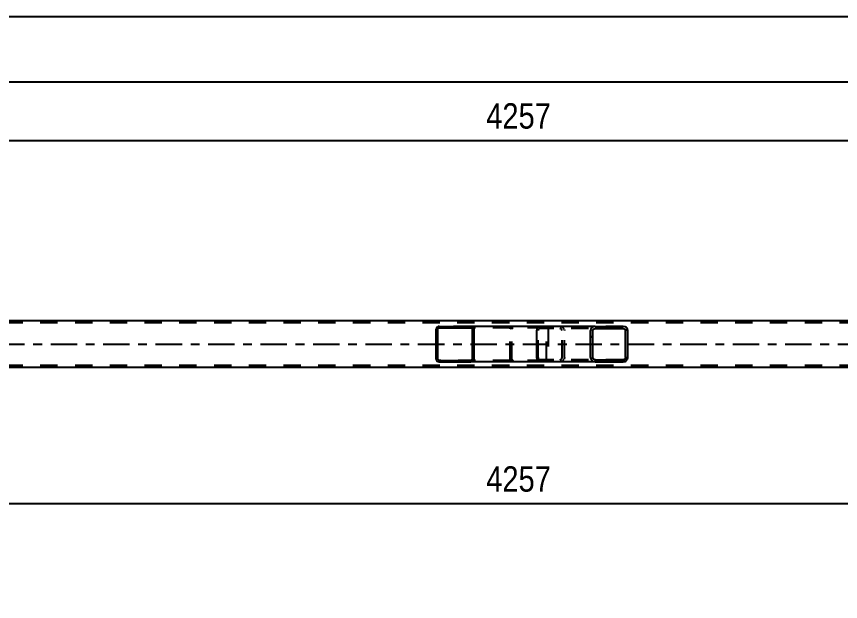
# Model space of a CAD drawing. Header units: millimetres. Extents: x 0 to 841, y 0 to 594.
# Drawn here: x 529.2 to 622.2, y 203.4 to 269.4 of the extents above; entities that cross this region are included whole.
import ezdxf

# ---------------------------------------------------------------- set-up
doc = ezdxf.new("R2010")
doc.units = ezdxf.units.MM
doc.linetypes.add('DXK_LINE_DOT2', pattern=[3.9198, 1.9599, -1.9599])
doc.linetypes.add('DXK_LINE_DOT3', pattern=[5.9187, 2.979, -0.9799, 0.9799, -0.9799])
doc.styles.add('Arial Narrow', font='ARIALN.TTF', dxfattribs={"height": 0.2})

# ---------------------------------------------------------------- blocks, each defined once
blk = doc.blocks.new('Part-318887466-3174 - 3094')
at = {"color": 7, "linetype": 'DXK_LINE_DOT2'}
for p, q in [((769.035, 234.81), (106.918, 234.81)), ((769.035, 230.01), (106.918, 230.01))]:
    blk.add_line(p, q, dxfattribs=at)
at = {"color": 2, "linetype": 'Continuous'}
for p, q in [((670.184, 235.05), (505.916, 235.05)), ((670.184, 229.77), (505.916, 229.77))]:
    blk.add_line(p, q, dxfattribs=at)
at = {"color": 7, "linetype": 'DXK_LINE_DOT3'}
blk.add_line((106.918, 232.41), (769.035, 232.41), dxfattribs=at)
blk = doc.blocks.new('Part-318887466-3281 - 3094')
at = {"linetype": 'Continuous'}
h = blk.add_hatch(dxfattribs=at)
h.set_pattern_fill('', scale=0.7, style=0, pattern_type=0)
h.set_pattern_definition([(45, (598.123, 234.1134), (-1.57154, 1.57154), [])])
h.paths.add_polyline_path([(598.161, 233.93), (598.123, 234.113), (598.014, 234.269), (597.851, 234.373), (597.658, 234.41), (594.474, 234.41), (594.282, 234.373), (594.119, 234.269), (594.01, 234.113), (593.971, 233.93), (593.971, 230.89), (594.01, 230.706), (594.119, 230.55), (594.282, 230.446), (594.474, 230.41), (597.658, 230.41), (597.851, 230.446), (598.014, 230.55), (598.123, 230.706), (598.161, 230.89)])
h.paths.add_polyline_path([(597.891, 230.798), (597.836, 230.72), (597.755, 230.668), (597.658, 230.65), (594.474, 230.65), (594.378, 230.668), (594.296, 230.72), (594.242, 230.798), (594.223, 230.89), (594.223, 233.93), (594.242, 234.022), (594.296, 234.099), (594.378, 234.151), (594.474, 234.17), (597.658, 234.17), (597.755, 234.151), (597.836, 234.099), (597.891, 234.022), (597.91, 233.93), (597.91, 230.89)])
at = {"color": 2, "linetype": 'Continuous'}
for p, q in [((587.924, 234.113), (587.982, 234.269)), ((587.982, 234.269), (588.07, 234.373)), ((588.07, 234.373), (588.174, 234.41)), ((594.474, 234.41), (588.174, 234.41)), ((594.474, 234.41), (594.282, 234.373)), ((594.474, 234.41), (597.658, 234.41)), ((597.851, 234.373), (597.658, 234.41)), ((587.903, 233.93), (587.924, 234.113)), ((587.903, 230.89), (587.903, 233.93)), ((594.01, 234.113), (593.971, 233.93)), ((593.971, 230.89), (593.971, 233.93)), ((594.223, 233.93), (594.242, 234.022)), ((594.223, 230.89), (594.223, 233.93)), ((594.242, 234.022), (594.296, 234.099)), ((594.296, 234.099), (594.378, 234.151)), ((594.378, 234.151), (594.474, 234.17)), ((594.474, 234.17), (597.658, 234.17)), ((597.658, 234.17), (597.755, 234.151)), ((597.755, 234.151), (597.836, 234.099)), ((597.836, 234.099), (597.891, 234.022)), ((597.891, 234.022), (597.91, 233.93)), ((597.91, 230.89), (597.91, 233.93)), ((598.161, 233.93), (598.123, 234.113)), ((598.161, 230.89), (598.161, 233.93)), ((587.924, 230.706), (587.903, 230.89)), ((587.982, 230.55), (587.924, 230.706)), ((588.07, 230.446), (587.982, 230.55)), ((593.971, 230.89), (594.01, 230.706)), ((594.242, 230.798), (594.223, 230.89)), ((594.296, 230.72), (594.242, 230.798)), ((594.378, 230.668), (594.296, 230.72)), ((594.474, 230.65), (594.378, 230.668)), ((594.474, 230.65), (597.658, 230.65)), ((597.755, 230.668), (597.658, 230.65)), ((597.836, 230.72), (597.755, 230.668)), ((597.891, 230.798), (597.836, 230.72)), ((597.91, 230.89), (597.891, 230.798)), ((598.123, 230.706), (598.161, 230.89)), ((588.174, 230.41), (588.07, 230.446)), ((594.474, 230.41), (588.174, 230.41)), ((594.282, 230.446), (594.474, 230.41)), ((594.474, 230.41), (597.658, 230.41)), ((597.658, 230.41), (597.851, 230.446))]:
    blk.add_line(p, q, dxfattribs=at)
at = {"color": 7, "linetype": 'DXK_LINE_DOT2'}
for p, q in [((589.166, 234.17), (589.166, 234.41)), ((590.508, 234.41), (590.701, 234.373)), ((597.658, 234.41), (594.474, 234.41)), ((588.049, 234.022), (588.038, 233.93)), ((588.038, 230.89), (588.038, 233.93)), ((588.078, 234.099), (588.049, 234.022)), ((588.122, 234.151), (588.078, 234.099)), ((588.174, 234.17), (588.122, 234.151)), ((597.658, 234.17), (588.174, 234.17)), ((590.604, 234.151), (590.508, 234.17)), ((590.686, 234.099), (590.604, 234.151)), ((590.74, 234.022), (590.686, 234.099)), ((590.76, 233.93), (590.74, 234.022)), ((590.76, 230.89), (590.76, 233.93)), ((590.973, 234.113), (591.011, 233.93)), ((591.011, 230.89), (591.011, 233.93)), ((588.038, 230.89), (588.049, 230.798)), ((588.049, 230.798), (588.078, 230.72)), ((588.078, 230.72), (588.122, 230.668)), ((588.122, 230.668), (588.174, 230.65)), ((597.658, 230.65), (588.174, 230.65)), ((589.166, 230.41), (589.166, 230.65)), ((590.508, 230.65), (590.604, 230.668)), ((590.604, 230.668), (590.686, 230.72)), ((590.686, 230.72), (590.74, 230.798)), ((590.74, 230.798), (590.76, 230.89)), ((591.011, 230.89), (590.973, 230.706)), ((590.701, 230.446), (590.508, 230.41)), ((597.658, 230.41), (594.474, 230.41))]:
    blk.add_line(p, q, dxfattribs=at)
for centre, start, end in [((590.523, 233.914), 23.8494, 68.8059), ((590.523, 230.905), 291.1941, 336.15059)]:
    blk.add_arc(centre, 0.492, start, end, dxfattribs=at)
at = {"color": 2, "linetype": 'Continuous'}
for centre, start, end in [((594.46, 233.914), 111.19409, 156.15059), ((597.673, 233.914), 23.84941, 68.8059), ((594.46, 230.905), 203.84941, 248.8059), ((597.673, 230.905), 291.19409, 336.15059)]:
    blk.add_arc(centre, 0.492, start, end, dxfattribs=at)
blk = doc.blocks.new('Part-318887466-3282 - 3094')
at = {"linetype": 'Continuous'}
h = blk.add_hatch(dxfattribs=at)
h.set_pattern_fill('', scale=0.7, style=0, pattern_type=0)
h.set_pattern_definition([(45, (580.7908, 234.2121), (-1.57154, 1.57154), [])])
h.paths.add_polyline_path([(580.817, 234.09), (580.791, 234.212), (580.717, 234.316), (580.607, 234.385), (580.476, 234.41), (576.901, 234.41), (576.77, 234.385), (576.66, 234.316), (576.586, 234.212), (576.56, 234.09), (576.56, 230.73), (576.586, 230.607), (576.66, 230.503), (576.77, 230.434), (576.901, 230.41), (580.476, 230.41), (580.607, 230.434), (580.717, 230.503), (580.791, 230.607), (580.817, 230.73)])
h.paths.add_polyline_path([(580.634, 230.668), (580.597, 230.617), (580.541, 230.582), (580.476, 230.57), (576.901, 230.57), (576.835, 230.582), (576.78, 230.617), (576.743, 230.668), (576.73, 230.73), (576.73, 234.09), (576.743, 234.151), (576.78, 234.203), (576.835, 234.237), (576.901, 234.25), (580.476, 234.25), (580.541, 234.237), (580.597, 234.203), (580.634, 234.151), (580.646, 234.09), (580.646, 230.73)])
at = {"color": 2, "linetype": 'Continuous'}
for p, q in [((576.901, 234.41), (576.77, 234.385)), ((576.901, 234.41), (580.476, 234.41)), ((588.174, 234.41), (580.476, 234.41)), ((580.607, 234.385), (580.476, 234.41)), ((576.586, 234.212), (576.56, 234.09)), ((576.56, 230.73), (576.56, 234.09)), ((576.73, 234.09), (576.743, 234.151)), ((576.73, 230.73), (576.73, 234.09)), ((576.743, 234.151), (576.78, 234.203)), ((576.78, 234.203), (576.835, 234.237)), ((576.835, 234.237), (576.901, 234.25)), ((576.901, 234.25), (580.476, 234.25)), ((580.476, 234.25), (580.541, 234.237)), ((580.541, 234.237), (580.597, 234.203)), ((580.597, 234.203), (580.634, 234.151)), ((580.634, 234.151), (580.646, 234.09)), ((580.646, 230.73), (580.646, 234.09)), ((580.817, 234.09), (580.791, 234.212)), ((580.817, 230.73), (580.817, 234.09)), ((576.56, 230.73), (576.586, 230.607)), ((576.743, 230.668), (576.73, 230.73)), ((576.78, 230.617), (576.743, 230.668)), ((576.835, 230.582), (576.78, 230.617)), ((576.901, 230.57), (576.835, 230.582)), ((576.901, 230.57), (580.476, 230.57)), ((580.541, 230.582), (580.476, 230.57)), ((580.597, 230.617), (580.541, 230.582)), ((580.634, 230.668), (580.597, 230.617)), ((580.646, 230.73), (580.634, 230.668)), ((580.791, 230.607), (580.817, 230.73)), ((576.77, 230.434), (576.901, 230.41)), ((576.901, 230.41), (580.476, 230.41)), ((580.476, 230.41), (580.607, 230.434)), ((588.174, 230.41), (580.476, 230.41))]:
    blk.add_line(p, q, dxfattribs=at)
at = {"color": 7, "linetype": 'DXK_LINE_DOT2'}
for p, q in [((580.476, 234.41), (576.901, 234.41)), ((585.12, 234.385), (585.25, 234.41)), ((588.826, 234.41), (588.174, 234.41)), ((588.826, 234.41), (588.956, 234.385)), ((588.826, 234.25), (576.901, 234.25)), ((584.909, 234.09), (584.935, 234.212)), ((584.909, 230.73), (584.909, 234.09)), ((585.093, 234.151), (585.08, 234.09)), ((585.08, 230.73), (585.08, 234.09)), ((585.13, 234.203), (585.093, 234.151)), ((585.13, 234.203), (585.144, 234.212)), ((585.144, 234.212), (585.185, 234.237)), ((585.185, 234.237), (585.25, 234.25)), ((588.891, 234.237), (588.826, 234.25)), ((588.946, 234.203), (588.891, 234.237)), ((588.983, 234.151), (588.946, 234.203)), ((588.996, 234.09), (588.983, 234.151)), ((588.996, 230.73), (588.996, 234.09)), ((589.14, 234.212), (589.166, 234.09)), ((589.166, 234.09), (589.166, 230.73)), ((588.826, 230.57), (576.901, 230.57)), ((584.935, 230.607), (584.909, 230.73)), ((585.08, 230.73), (585.093, 230.668)), ((585.093, 230.668), (585.13, 230.617)), ((585.13, 230.617), (585.144, 230.607)), ((585.144, 230.607), (585.185, 230.582)), ((585.185, 230.582), (585.25, 230.57)), ((588.826, 230.57), (588.891, 230.582)), ((588.891, 230.582), (588.946, 230.617)), ((588.946, 230.617), (588.983, 230.668)), ((588.983, 230.668), (588.996, 230.73)), ((589.166, 230.73), (589.14, 230.607)), ((580.476, 230.41), (576.901, 230.41)), ((585.25, 230.41), (585.12, 230.434)), ((588.826, 230.41), (588.174, 230.41)), ((588.956, 230.434), (588.826, 230.41))]:
    blk.add_line(p, q, dxfattribs=at)
at = {"color": 2, "linetype": 'Continuous'}
for centre, start, end in [((576.888, 234.076), 110.75831, 155.68004), ((580.489, 234.076), 24.31995, 69.24168), ((576.888, 230.744), 204.31995, 249.24168), ((580.489, 230.744), 290.75831, 335.68004)]:
    blk.add_arc(centre, 0.331, start, end, dxfattribs=at)
at = {"color": 7, "linetype": 'DXK_LINE_DOT2'}
for centre, start, end in [((585.237, 234.076), 110.75831, 155.68004), ((588.839, 234.076), 24.31995, 69.24168), ((585.237, 230.744), 204.31995, 249.24168), ((588.839, 230.744), 290.75831, 335.68004)]:
    blk.add_arc(centre, 0.331, start, end, dxfattribs=at)
blk = doc.blocks.new('StraightDimension-318887466-3561 - 3094')
at = {"color": 7, "linetype": 'Continuous'}
for p, q in [((500.716, 220.369), (500.716, 203.979)), ((670.984, 220.369), (670.984, 203.979)), ((502.216, 215.019), (499.216, 213.819)), ((669.484, 213.819), (672.484, 215.019)), ((500.716, 214.419), (670.984, 214.419))]:
    blk.add_line(p, q, dxfattribs=at)
at = {"color": 0}
blk.add_wipeout([(590.106, 215.169), (590.106, 219.369), (581.594, 219.369), (581.594, 215.169)], dxfattribs=at)
at = {"color": 3, "style": 'Arial Narrow'}
blk.add_text('4257', height=2.8633, dxfattribs=at).set_placement((582.194, 215.769))
at = {"color": 0, "linetype": 'Continuous'}
blk.add_wipeout([(670.384, 213.72), (666.184, 213.719), (666.184, 203.379), (670.384, 203.379)], dxfattribs=at)
at = {"color": 3, "linetype": 'Continuous', "style": 'Arial Narrow'}
blk.add_text('14430', height=2.8633, rotation=90.00021, dxfattribs=at).set_placement((669.784, 203.979))
blk = doc.blocks.new('StraightDimension-318887466-3446 - 3094')
at = {"color": 7, "linetype": 'Continuous'}
for p, q in [((500.716, 244.45), (500.716, 258.216)), ((670.984, 244.45), (670.984, 258.216)), ((502.216, 255.966), (499.216, 254.766)), ((669.484, 254.766), (672.484, 255.966)), ((500.716, 255.366), (670.984, 255.366))]:
    blk.add_line(p, q, dxfattribs=at)
at = {"color": 0}
blk.add_wipeout([(590.106, 256.116), (590.106, 260.316), (581.594, 260.316), (581.594, 256.116)], dxfattribs=at)
at = {"color": 3, "style": 'Arial Narrow'}
blk.add_text('4257', height=2.8633, dxfattribs=at).set_placement((582.194, 256.716))
blk = doc.blocks.new('StraightDimension-318887466-3431 - 3094')
at = {"color": 7, "linetype": 'Continuous'}
blk.add_line((96.058, 269.362), (779.895, 269.362), dxfattribs=at)
blk = doc.blocks.new('StraightDimension-318887466-10045 - 3094')
at = {"color": 7, "linetype": 'Continuous'}
blk.add_line((96.698, 261.992), (779.255, 261.992), dxfattribs=at)

msp = doc.modelspace()

# ---------------------------------------------------------------- block references
for name in ['StraightDimension-318887466-3446 - 3094', 'Part-318887466-3174 - 3094', 'Part-318887466-3282 - 3094', 'Part-318887466-3281 - 3094', 'StraightDimension-318887466-3561 - 3094']:
    msp.add_blockref(name, (0, 0))

# ---------------------------------------------------------------- next in the draw order: block references
msp.add_blockref('StraightDimension-318887466-3431 - 3094', (0, 0))

# ---------------------------------------------------------------- next in the draw order: block references
msp.add_blockref('StraightDimension-318887466-10045 - 3094', (0, 0))

doc.saveas('drawing.dxf')
